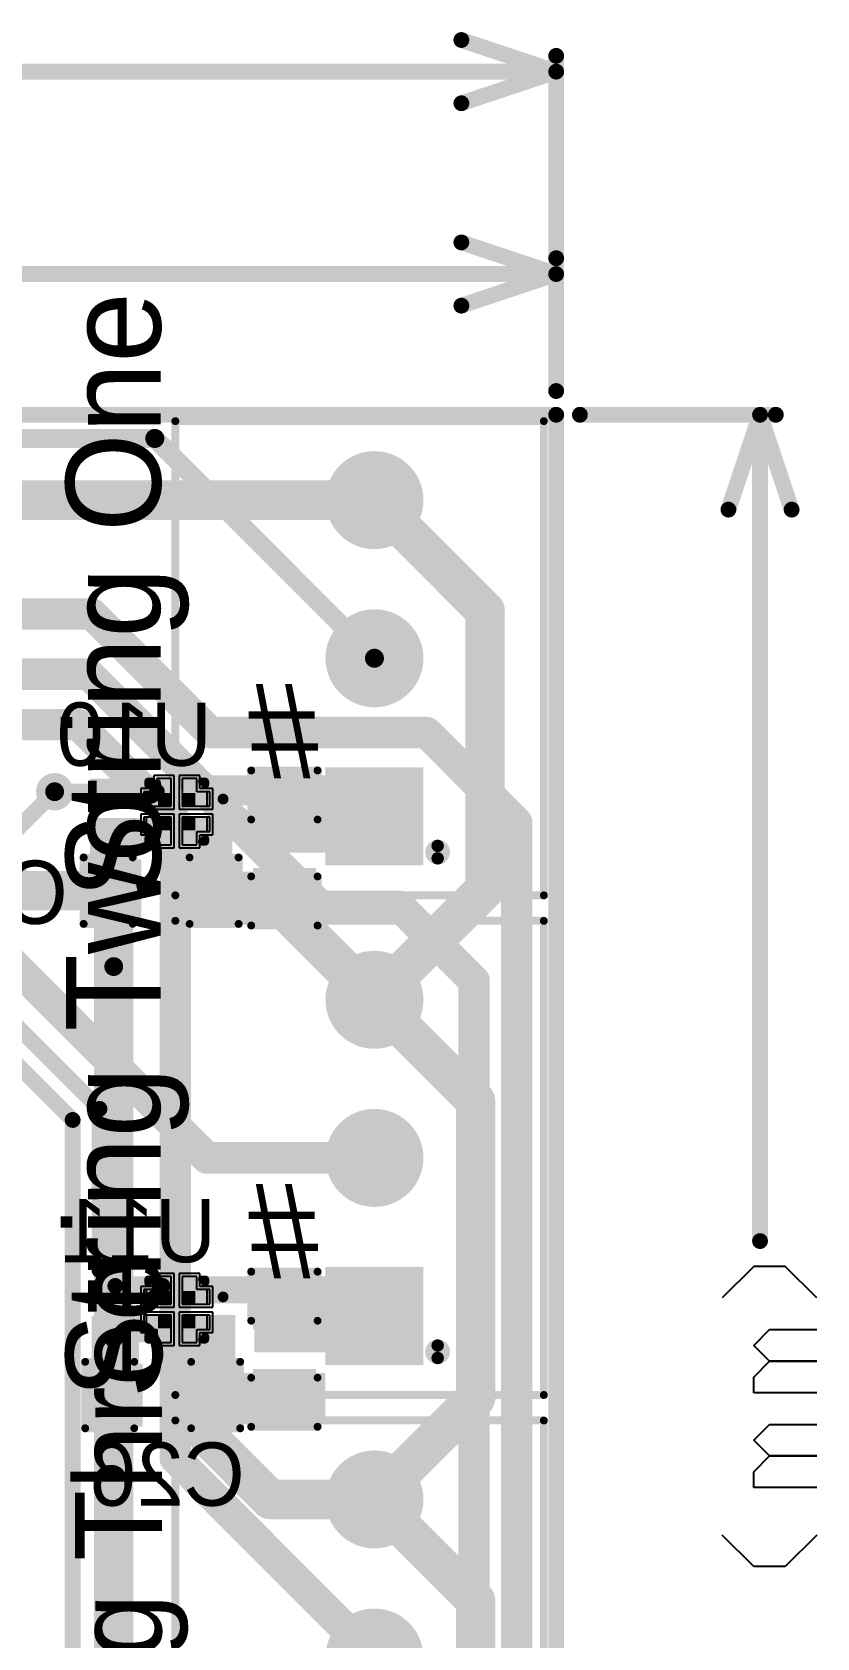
# Model space of a CAD drawing. Header units: millimetres. Extents: x 0.84 to 3.53, y 1.94 to 3.84.
# Drawn here: x 3.032 to 3.529, y 2.829 to 3.845 of the extents above; entities that cross this region are included whole.
import ezdxf

# ---------------------------------------------------------------- set-up
doc = ezdxf.new("R2010")
doc.units = ezdxf.units.MM
doc.header["$MEASUREMENT"] = 0
for name, color, linetype in [('BottomLayer', 5, 'Continuous'), ('BottomOverlay', 54, 'Continuous'), ('BottomPaste', 16, 'Continuous'), ('BottomSolder', 6, 'Continuous'), ('Mechanical1', 6, 'Continuous'), ('Mechanical2', 216, 'Continuous'), ('MultiLayer', 9, 'Continuous'), ('PadHoleLayer', 156, 'Continuous'), ('TopLayer', 1, 'Continuous'), ('TopOverlay', 2, 'Continuous'), ('TopSolder', 216, 'Continuous'), ('ViaHoleLayer', 16, 'Continuous')]:
    doc.layers.add(name, color=color, linetype=linetype)

# ---------------------------------------------------------------- blocks, each defined once
blk = doc.blocks.new('MIC94082YFT_TR_B_29')
at = {"layer": 'BottomLayer'}
for p, q in [((-0.0035, 0.0209), (-0.0126, 0.0209)), ((-0.0126, 0.0209), (-0.0126, 0.0126)), ((-0.0035, 0.0035), (-0.0035, 0.0209)), ((0.0126, 0.0209), (0.0035, 0.0209)), ((0.0035, 0.0209), (0.0035, 0.0035)), ((0.0126, 0.0126), (0.0126, 0.0209)), ((-0.0126, 0.0126), (-0.0209, 0.0126)), ((-0.0209, 0.0126), (-0.0209, 0.0035)), ((0.0209, 0.0126), (0.0126, 0.0126)), ((0.0209, 0.0035), (0.0209, 0.0126)), ((-0.0209, 0.0035), (-0.0035, 0.0035)), ((0.0035, 0.0035), (0.0209, 0.0035)), ((-0.0035, -0.0035), (-0.0209, -0.0035)), ((-0.0209, -0.0035), (-0.0209, -0.0126)), ((-0.0035, -0.0209), (-0.0035, -0.0035)), ((0.0209, -0.0035), (0.0035, -0.0035)), ((0.0035, -0.0035), (0.0035, -0.0209)), ((0.0209, -0.0126), (0.0209, -0.0035)), ((-0.0209, -0.0126), (-0.0126, -0.0126)), ((-0.0126, -0.0126), (-0.0126, -0.0209)), ((0.0126, -0.0209), (0.0126, -0.0126)), ((0.0126, -0.0126), (0.0209, -0.0126)), ((-0.0126, -0.0209), (-0.0035, -0.0209)), ((0.0035, -0.0209), (0.0126, -0.0209))]:
    blk.add_line(p, q, dxfattribs=at)
for points in [[(-0.0118, 0.0039), (-0.0039, 0.0039), (-0.0118, 0.0118), (-0.0039, 0.0118)], [(0.0039, 0.0039), (0.0118, 0.0039), (0.0039, 0.0118), (0.0118, 0.0118)], [(-0.0118, -0.0118), (-0.0039, -0.0118), (-0.0118, -0.0039), (-0.0039, -0.0039)], [(0.0039, -0.0118), (0.0118, -0.0118), (0.0039, -0.0039), (0.0118, -0.0039)]]:
    blk.add_solid(points, dxfattribs=at)
at = {"layer": 'BottomOverlay', "const_width": 0.005}
for points in [[(-0.016, 0.019), (-0.018, 0.019)], [(-0.018, 0.019), (-0.018, 0.017)], [(0.018, 0.019), (0.016, 0.019)], [(0.018, 0.019), (0.018, 0.017)], [(-0.018, -0.017), (-0.018, -0.019)], [(-0.016, -0.019), (-0.018, -0.019)], [(0.018, -0.019), (0.016, -0.019)], [(0.018, -0.017), (0.018, -0.019)]]:
    blk.add_lwpolyline(points, dxfattribs=at)
at = {"layer": 'BottomOverlay', "const_width": 0.0025}
for points in [[(-0.0192, 0.019, 1), (-0.0167, 0.019, 1)], [(-0.0192, 0.019, 1), (-0.0167, 0.019, 1)], [(-0.0172, 0.019, 1), (-0.0147, 0.019, 1)], [(0.0148, 0.019, 1), (0.0173, 0.019, 1)], [(0.0168, 0.019, 1), (0.0193, 0.019, 1)], [(0.0168, 0.019, 1), (0.0193, 0.019, 1)], [(-0.0192, 0.017, 1), (-0.0167, 0.017, 1)], [(0.0168, 0.017, 1), (0.0193, 0.017, 1)], [(-0.0297, -0.0084, 1), (-0.0272, -0.0084, 1)], [(-0.0297, -0.0081, 1), (-0.0272, -0.0081, 1)], [(-0.0192, -0.017, 1), (-0.0167, -0.017, 1)], [(-0.0192, -0.019, 1), (-0.0167, -0.019, 1)], [(-0.0192, -0.019, 1), (-0.0167, -0.019, 1)], [(-0.0172, -0.019, 1), (-0.0147, -0.019, 1)], [(0.0148, -0.019, 1), (0.0173, -0.019, 1)], [(0.0168, -0.017, 1), (0.0193, -0.017, 1)], [(0.0168, -0.019, 1), (0.0193, -0.019, 1)], [(0.0168, -0.019, 1), (0.0193, -0.019, 1)]]:
    blk.add_lwpolyline(points, format="xyb", close=True, dxfattribs=at)
at = {"layer": 'BottomOverlay', "const_width": 0.005}
blk.add_lwpolyline([(-0.0285, -0.0084, -11.439415), (-0.0284, -0.0081)], format="xyb", dxfattribs=at)
at = {"layer": 'BottomPaste'}
for p, q in [((-0.0035, 0.0209), (-0.0126, 0.0209)), ((-0.0126, 0.0209), (-0.0126, 0.0126)), ((-0.0035, 0.0035), (-0.0035, 0.0209)), ((0.0126, 0.0209), (0.0035, 0.0209)), ((0.0035, 0.0209), (0.0035, 0.0035)), ((0.0126, 0.0126), (0.0126, 0.0209)), ((-0.0126, 0.0126), (-0.0193, 0.0126)), ((-0.0193, 0.0126), (-0.0193, 0.0035)), ((0.0193, 0.0126), (0.0126, 0.0126)), ((0.0193, 0.0035), (0.0193, 0.0126)), ((-0.0193, 0.0035), (-0.0035, 0.0035)), ((0.0035, 0.0035), (0.0193, 0.0035)), ((-0.0035, -0.0035), (-0.0193, -0.0035)), ((-0.0193, -0.0035), (-0.0193, -0.0126)), ((-0.0035, -0.0209), (-0.0035, -0.0035)), ((0.0193, -0.0035), (0.0035, -0.0035)), ((0.0035, -0.0035), (0.0035, -0.0209)), ((0.0193, -0.0126), (0.0193, -0.0035)), ((-0.0193, -0.0126), (-0.0126, -0.0126)), ((-0.0126, -0.0126), (-0.0126, -0.0209)), ((0.0126, -0.0209), (0.0126, -0.0126)), ((0.0126, -0.0126), (0.0193, -0.0126)), ((-0.0126, -0.0209), (-0.0035, -0.0209)), ((0.0035, -0.0209), (0.0126, -0.0209))]:
    blk.add_line(p, q, dxfattribs=at)
at = {"layer": 'BottomSolder'}
for p, q in [((-0.0016, 0.0228), (-0.0146, 0.0228)), ((-0.0146, 0.0228), (-0.0146, 0.0146)), ((-0.0016, 0.0016), (-0.0016, 0.0228)), ((0.0146, 0.0228), (0.0016, 0.0228)), ((0.0016, 0.0228), (0.0016, 0.0016)), ((0.0146, 0.0146), (0.0146, 0.0228)), ((-0.0146, 0.0146), (-0.0228, 0.0146)), ((-0.0228, 0.0146), (-0.0228, 0.0016)), ((0.0228, 0.0146), (0.0146, 0.0146)), ((0.0228, 0.0016), (0.0228, 0.0146)), ((-0.0228, 0.0016), (-0.0016, 0.0016)), ((0.0016, 0.0016), (0.0228, 0.0016)), ((-0.0016, -0.0016), (-0.0228, -0.0016)), ((-0.0228, -0.0016), (-0.0228, -0.0146)), ((-0.0016, -0.0228), (-0.0016, -0.0016)), ((0.0228, -0.0016), (0.0016, -0.0016)), ((0.0016, -0.0016), (0.0016, -0.0228)), ((0.0228, -0.0146), (0.0228, -0.0016)), ((-0.0228, -0.0146), (-0.0146, -0.0146)), ((-0.0146, -0.0146), (-0.0146, -0.0228)), ((0.0146, -0.0228), (0.0146, -0.0146)), ((0.0146, -0.0146), (0.0228, -0.0146)), ((-0.0146, -0.0228), (-0.0016, -0.0228)), ((0.0016, -0.0228), (0.0146, -0.0228))]:
    blk.add_line(p, q, dxfattribs=at)
blk = doc.blocks.new('MIC94082YFT_TR_B_30')
at = {"layer": 'BottomLayer'}
for p, q in [((-0.0035, 0.0209), (-0.0126, 0.0209)), ((-0.0126, 0.0209), (-0.0126, 0.0126)), ((-0.0035, 0.0035), (-0.0035, 0.0209)), ((0.0126, 0.0209), (0.0035, 0.0209)), ((0.0035, 0.0209), (0.0035, 0.0035)), ((0.0126, 0.0126), (0.0126, 0.0209)), ((-0.0126, 0.0126), (-0.0209, 0.0126)), ((-0.0209, 0.0126), (-0.0209, 0.0035)), ((0.0209, 0.0126), (0.0126, 0.0126)), ((0.0209, 0.0035), (0.0209, 0.0126)), ((-0.0209, 0.0035), (-0.0035, 0.0035)), ((0.0035, 0.0035), (0.0209, 0.0035)), ((-0.0035, -0.0035), (-0.0209, -0.0035)), ((-0.0209, -0.0035), (-0.0209, -0.0126)), ((-0.0035, -0.0209), (-0.0035, -0.0035)), ((0.0209, -0.0035), (0.0035, -0.0035)), ((0.0035, -0.0035), (0.0035, -0.0209)), ((0.0209, -0.0126), (0.0209, -0.0035)), ((-0.0209, -0.0126), (-0.0126, -0.0126)), ((-0.0126, -0.0126), (-0.0126, -0.0209)), ((0.0126, -0.0209), (0.0126, -0.0126)), ((0.0126, -0.0126), (0.0209, -0.0126)), ((-0.0126, -0.0209), (-0.0035, -0.0209)), ((0.0035, -0.0209), (0.0126, -0.0209))]:
    blk.add_line(p, q, dxfattribs=at)
for points in [[(-0.0118, 0.0039), (-0.0039, 0.0039), (-0.0118, 0.0118), (-0.0039, 0.0118)], [(0.0039, 0.0039), (0.0118, 0.0039), (0.0039, 0.0118), (0.0118, 0.0118)], [(-0.0118, -0.0118), (-0.0039, -0.0118), (-0.0118, -0.0039), (-0.0039, -0.0039)], [(0.0039, -0.0118), (0.0118, -0.0118), (0.0039, -0.0039), (0.0118, -0.0039)]]:
    blk.add_solid(points, dxfattribs=at)
at = {"layer": 'BottomOverlay', "const_width": 0.005}
for points in [[(-0.016, 0.019), (-0.018, 0.019)], [(-0.018, 0.019), (-0.018, 0.017)], [(0.018, 0.019), (0.016, 0.019)], [(0.018, 0.019), (0.018, 0.017)], [(-0.018, -0.017), (-0.018, -0.019)], [(-0.016, -0.019), (-0.018, -0.019)], [(0.018, -0.019), (0.016, -0.019)], [(0.018, -0.017), (0.018, -0.019)]]:
    blk.add_lwpolyline(points, dxfattribs=at)
at = {"layer": 'BottomOverlay', "const_width": 0.0025}
for points in [[(-0.0192, 0.019, 1), (-0.0167, 0.019, 1)], [(-0.0192, 0.019, 1), (-0.0167, 0.019, 1)], [(-0.0172, 0.019, 1), (-0.0147, 0.019, 1)], [(0.0148, 0.019, 1), (0.0173, 0.019, 1)], [(0.0168, 0.019, 1), (0.0193, 0.019, 1)], [(0.0168, 0.019, 1), (0.0193, 0.019, 1)], [(-0.0192, 0.017, 1), (-0.0167, 0.017, 1)], [(0.0168, 0.017, 1), (0.0193, 0.017, 1)], [(-0.0297, -0.0084, 1), (-0.0272, -0.0084, 1)], [(-0.0297, -0.0081, 1), (-0.0272, -0.0081, 1)], [(-0.0192, -0.017, 1), (-0.0167, -0.017, 1)], [(-0.0192, -0.019, 1), (-0.0167, -0.019, 1)], [(-0.0192, -0.019, 1), (-0.0167, -0.019, 1)], [(-0.0172, -0.019, 1), (-0.0147, -0.019, 1)], [(0.0148, -0.019, 1), (0.0173, -0.019, 1)], [(0.0168, -0.017, 1), (0.0193, -0.017, 1)], [(0.0168, -0.019, 1), (0.0193, -0.019, 1)], [(0.0168, -0.019, 1), (0.0193, -0.019, 1)]]:
    blk.add_lwpolyline(points, format="xyb", close=True, dxfattribs=at)
at = {"layer": 'BottomOverlay', "const_width": 0.005}
blk.add_lwpolyline([(-0.0285, -0.0084, -11.439415), (-0.0284, -0.0081)], format="xyb", dxfattribs=at)
at = {"layer": 'BottomPaste'}
for p, q in [((-0.0035, 0.0209), (-0.0126, 0.0209)), ((-0.0126, 0.0209), (-0.0126, 0.0126)), ((-0.0035, 0.0035), (-0.0035, 0.0209)), ((0.0126, 0.0209), (0.0035, 0.0209)), ((0.0035, 0.0209), (0.0035, 0.0035)), ((0.0126, 0.0126), (0.0126, 0.0209)), ((-0.0126, 0.0126), (-0.0193, 0.0126)), ((-0.0193, 0.0126), (-0.0193, 0.0035)), ((0.0193, 0.0126), (0.0126, 0.0126)), ((0.0193, 0.0035), (0.0193, 0.0126)), ((-0.0193, 0.0035), (-0.0035, 0.0035)), ((0.0035, 0.0035), (0.0193, 0.0035)), ((-0.0035, -0.0035), (-0.0193, -0.0035)), ((-0.0193, -0.0035), (-0.0193, -0.0126)), ((-0.0035, -0.0209), (-0.0035, -0.0035)), ((0.0193, -0.0035), (0.0035, -0.0035)), ((0.0035, -0.0035), (0.0035, -0.0209)), ((0.0193, -0.0126), (0.0193, -0.0035)), ((-0.0193, -0.0126), (-0.0126, -0.0126)), ((-0.0126, -0.0126), (-0.0126, -0.0209)), ((0.0126, -0.0209), (0.0126, -0.0126)), ((0.0126, -0.0126), (0.0193, -0.0126)), ((-0.0126, -0.0209), (-0.0035, -0.0209)), ((0.0035, -0.0209), (0.0126, -0.0209))]:
    blk.add_line(p, q, dxfattribs=at)
at = {"layer": 'BottomSolder'}
for p, q in [((-0.0016, 0.0228), (-0.0146, 0.0228)), ((-0.0146, 0.0228), (-0.0146, 0.0146)), ((-0.0016, 0.0016), (-0.0016, 0.0228)), ((0.0146, 0.0228), (0.0016, 0.0228)), ((0.0016, 0.0228), (0.0016, 0.0016)), ((0.0146, 0.0146), (0.0146, 0.0228)), ((-0.0146, 0.0146), (-0.0228, 0.0146)), ((-0.0228, 0.0146), (-0.0228, 0.0016)), ((0.0228, 0.0146), (0.0146, 0.0146)), ((0.0228, 0.0016), (0.0228, 0.0146)), ((-0.0228, 0.0016), (-0.0016, 0.0016)), ((0.0016, 0.0016), (0.0228, 0.0016)), ((-0.0016, -0.0016), (-0.0228, -0.0016)), ((-0.0228, -0.0016), (-0.0228, -0.0146)), ((-0.0016, -0.0228), (-0.0016, -0.0016)), ((0.0228, -0.0016), (0.0016, -0.0016)), ((0.0016, -0.0016), (0.0016, -0.0228)), ((0.0228, -0.0146), (0.0228, -0.0016)), ((-0.0228, -0.0146), (-0.0146, -0.0146)), ((-0.0146, -0.0146), (-0.0146, -0.0228)), ((0.0146, -0.0228), (0.0146, -0.0146)), ((0.0146, -0.0146), (0.0228, -0.0146)), ((-0.0146, -0.0228), (-0.0016, -0.0228)), ((0.0016, -0.0228), (0.0146, -0.0228))]:
    blk.add_line(p, q, dxfattribs=at)
blk = doc.blocks.new('640456_3_55')
at = {"layer": 'BottomLayer', "const_width": 0.027}
for points in [[(-0.0135, 0, 1), (0.0135, 0, 1)], [(0.0865, 0, 1), (0.1135, 0, 1)]]:
    blk.add_lwpolyline(points, format="xyb", close=True, dxfattribs=at)
at = {"layer": 'BottomLayer'}
blk.add_solid([(-0.073, 0.027), (-0.127, 0.027), (-0.073, -0.027), (-0.127, -0.027)], dxfattribs=at)
at = {"layer": 'BottomSolder', "const_width": 0.031}
for points in [[(-0.0155, 0, 1), (0.0155, 0, 1)], [(0.0845, 0, 1), (0.1155, 0, 1)]]:
    blk.add_lwpolyline(points, format="xyb", close=True, dxfattribs=at)
at = {"layer": 'BottomSolder'}
blk.add_solid([(-0.069, 0.031), (-0.131, 0.031), (-0.069, -0.031), (-0.131, -0.031)], dxfattribs=at)
at = {"layer": 'MultiLayer', "const_width": 0.027}
for points in [[(-0.0135, 0, 1), (0.0135, 0, 1)], [(0.0865, 0, 1), (0.1135, 0, 1)]]:
    blk.add_lwpolyline(points, format="xyb", close=True, dxfattribs=at)
at = {"layer": 'MultiLayer'}
blk.add_solid([(-0.073, 0.027), (-0.127, 0.027), (-0.073, -0.027), (-0.127, -0.027)], dxfattribs=at)
at = {"layer": 'PadHoleLayer', "const_width": 0.0201}
for points in [[(-0.11, 0, 1), (-0.09, 0, 1)], [(-0.01, 0, 1), (0.01, 0, 1)], [(0.09, 0, 1), (0.11, 0, 1)]]:
    blk.add_lwpolyline(points, format="xyb", close=True, dxfattribs=at)
at = {"layer": 'TopLayer', "const_width": 0.027}
for points in [[(-0.0135, 0, 1), (0.0135, 0, 1)], [(0.0865, 0, 1), (0.1135, 0, 1)]]:
    blk.add_lwpolyline(points, format="xyb", close=True, dxfattribs=at)
at = {"layer": 'TopLayer'}
blk.add_solid([(-0.073, 0.027), (-0.127, 0.027), (-0.073, -0.027), (-0.127, -0.027)], dxfattribs=at)
at = {"layer": 'TopOverlay', "const_width": 0.005}
for points in [[(-0.15, 0.126), (-0.15, -0.1072)], [(-0.15, 0.126), (0.15, 0.126)], [(0.15, 0.126), (0.15, -0.1072)], [(-0.15, -0.1072), (0.15, -0.1072)]]:
    blk.add_lwpolyline(points, dxfattribs=at)
at = {"layer": 'TopOverlay'}
for points, const_width in [([(-0.1512, 0.126, 1), (-0.1487, 0.126, 1)], 0.0025), ([(-0.1512, 0.126, 1), (-0.1487, 0.126, 1)], 0.0025), ([(0.1487, 0.126, 1), (0.1512, 0.126, 1)], 0.0025), ([(0.1487, 0.126, 1), (0.1512, 0.126, 1)], 0.0025), ([(-0.1187, -0.04, 1), (-0.1265, -0.04, 1)], 0.00787), ([(-0.1285, -0.04, 1), (-0.1246, -0.04, 1)], 0.00394), ([(-0.1206, -0.04, 1), (-0.1167, -0.04, 1)], 0.00394), ([(-0.1512, -0.1072, 1), (-0.1487, -0.1072, 1)], 0.0025), ([(-0.1512, -0.1072, 1), (-0.1487, -0.1072, 1)], 0.0025), ([(0.1487, -0.1072, 1), (0.1512, -0.1072, 1)], 0.0025), ([(0.1487, -0.1072, 1), (0.1512, -0.1072, 1)], 0.0025)]:
    blk.add_lwpolyline(points, format="xyb", close=True, dxfattribs=dict(at, const_width=const_width))
at = {"layer": 'TopSolder', "const_width": 0.031}
for points in [[(-0.0155, 0, 1), (0.0155, 0, 1)], [(0.0845, 0, 1), (0.1155, 0, 1)]]:
    blk.add_lwpolyline(points, format="xyb", close=True, dxfattribs=at)
at = {"layer": 'TopSolder'}
blk.add_solid([(-0.069, 0.031), (-0.131, 0.031), (-0.069, -0.031), (-0.131, -0.031)], dxfattribs=at)
blk = doc.blocks.new('640456_3_57')
at = {"layer": 'BottomLayer', "const_width": 0.027}
for points in [[(-0.0135, 0, 1), (0.0135, 0, 1)], [(0.0865, 0, 1), (0.1135, 0, 1)]]:
    blk.add_lwpolyline(points, format="xyb", close=True, dxfattribs=at)
at = {"layer": 'BottomLayer'}
blk.add_solid([(-0.073, 0.027), (-0.127, 0.027), (-0.073, -0.027), (-0.127, -0.027)], dxfattribs=at)
at = {"layer": 'BottomSolder', "const_width": 0.031}
for points in [[(-0.0155, 0, 1), (0.0155, 0, 1)], [(0.0845, 0, 1), (0.1155, 0, 1)]]:
    blk.add_lwpolyline(points, format="xyb", close=True, dxfattribs=at)
at = {"layer": 'BottomSolder'}
blk.add_solid([(-0.069, 0.031), (-0.131, 0.031), (-0.069, -0.031), (-0.131, -0.031)], dxfattribs=at)
at = {"layer": 'MultiLayer', "const_width": 0.027}
for points in [[(-0.0135, 0, 1), (0.0135, 0, 1)], [(0.0865, 0, 1), (0.1135, 0, 1)]]:
    blk.add_lwpolyline(points, format="xyb", close=True, dxfattribs=at)
at = {"layer": 'MultiLayer'}
blk.add_solid([(-0.073, 0.027), (-0.127, 0.027), (-0.073, -0.027), (-0.127, -0.027)], dxfattribs=at)
at = {"layer": 'PadHoleLayer', "const_width": 0.0201}
for points in [[(-0.11, 0, 1), (-0.09, 0, 1)], [(-0.01, 0, 1), (0.01, 0, 1)], [(0.09, 0, 1), (0.11, 0, 1)]]:
    blk.add_lwpolyline(points, format="xyb", close=True, dxfattribs=at)
at = {"layer": 'TopLayer', "const_width": 0.027}
for points in [[(-0.0135, 0, 1), (0.0135, 0, 1)], [(0.0865, 0, 1), (0.1135, 0, 1)]]:
    blk.add_lwpolyline(points, format="xyb", close=True, dxfattribs=at)
at = {"layer": 'TopLayer'}
blk.add_solid([(-0.073, 0.027), (-0.127, 0.027), (-0.073, -0.027), (-0.127, -0.027)], dxfattribs=at)
at = {"layer": 'TopOverlay', "const_width": 0.005}
for points in [[(-0.15, 0.126), (-0.15, -0.1072)], [(-0.15, 0.126), (0.15, 0.126)], [(0.15, 0.126), (0.15, -0.1072)], [(-0.15, -0.1072), (0.15, -0.1072)]]:
    blk.add_lwpolyline(points, dxfattribs=at)
at = {"layer": 'TopOverlay'}
for points, const_width in [([(-0.1512, 0.126, 1), (-0.1487, 0.126, 1)], 0.0025), ([(-0.1512, 0.126, 1), (-0.1487, 0.126, 1)], 0.0025), ([(0.1487, 0.126, 1), (0.1512, 0.126, 1)], 0.0025), ([(0.1487, 0.126, 1), (0.1512, 0.126, 1)], 0.0025), ([(-0.1187, -0.04, 1), (-0.1265, -0.04, 1)], 0.00787), ([(-0.1285, -0.04, 1), (-0.1246, -0.04, 1)], 0.00394), ([(-0.1206, -0.04, 1), (-0.1167, -0.04, 1)], 0.00394), ([(-0.1512, -0.1072, 1), (-0.1487, -0.1072, 1)], 0.0025), ([(-0.1512, -0.1072, 1), (-0.1487, -0.1072, 1)], 0.0025), ([(0.1487, -0.1072, 1), (0.1512, -0.1072, 1)], 0.0025), ([(0.1487, -0.1072, 1), (0.1512, -0.1072, 1)], 0.0025)]:
    blk.add_lwpolyline(points, format="xyb", close=True, dxfattribs=dict(at, const_width=const_width))
at = {"layer": 'TopSolder', "const_width": 0.031}
for points in [[(-0.0155, 0, 1), (0.0155, 0, 1)], [(0.0845, 0, 1), (0.1155, 0, 1)]]:
    blk.add_lwpolyline(points, format="xyb", close=True, dxfattribs=at)
at = {"layer": 'TopSolder'}
blk.add_solid([(-0.069, 0.031), (-0.131, 0.031), (-0.069, -0.031), (-0.131, -0.031)], dxfattribs=at)
blk = doc.blocks.new('640456_3_58')
at = {"layer": 'BottomLayer', "const_width": 0.027}
for points in [[(-0.0135, 0, 1), (0.0135, 0, 1)], [(0.0865, 0, 1), (0.1135, 0, 1)]]:
    blk.add_lwpolyline(points, format="xyb", close=True, dxfattribs=at)
at = {"layer": 'BottomLayer'}
blk.add_solid([(-0.073, 0.027), (-0.127, 0.027), (-0.073, -0.027), (-0.127, -0.027)], dxfattribs=at)
at = {"layer": 'BottomSolder', "const_width": 0.031}
for points in [[(-0.0155, 0, 1), (0.0155, 0, 1)], [(0.0845, 0, 1), (0.1155, 0, 1)]]:
    blk.add_lwpolyline(points, format="xyb", close=True, dxfattribs=at)
at = {"layer": 'BottomSolder'}
blk.add_solid([(-0.069, 0.031), (-0.131, 0.031), (-0.069, -0.031), (-0.131, -0.031)], dxfattribs=at)
at = {"layer": 'MultiLayer', "const_width": 0.027}
for points in [[(-0.0135, 0, 1), (0.0135, 0, 1)], [(0.0865, 0, 1), (0.1135, 0, 1)]]:
    blk.add_lwpolyline(points, format="xyb", close=True, dxfattribs=at)
at = {"layer": 'MultiLayer'}
blk.add_solid([(-0.073, 0.027), (-0.127, 0.027), (-0.073, -0.027), (-0.127, -0.027)], dxfattribs=at)
at = {"layer": 'PadHoleLayer', "const_width": 0.0201}
for points in [[(-0.11, 0, 1), (-0.09, 0, 1)], [(-0.01, 0, 1), (0.01, 0, 1)], [(0.09, 0, 1), (0.11, 0, 1)]]:
    blk.add_lwpolyline(points, format="xyb", close=True, dxfattribs=at)
at = {"layer": 'TopLayer', "const_width": 0.027}
for points in [[(-0.0135, 0, 1), (0.0135, 0, 1)], [(0.0865, 0, 1), (0.1135, 0, 1)]]:
    blk.add_lwpolyline(points, format="xyb", close=True, dxfattribs=at)
at = {"layer": 'TopLayer'}
blk.add_solid([(-0.073, 0.027), (-0.127, 0.027), (-0.073, -0.027), (-0.127, -0.027)], dxfattribs=at)
at = {"layer": 'TopOverlay', "const_width": 0.005}
for points in [[(-0.15, 0.126), (-0.15, -0.1072)], [(-0.15, 0.126), (0.15, 0.126)], [(0.15, 0.126), (0.15, -0.1072)], [(-0.15, -0.1072), (0.15, -0.1072)]]:
    blk.add_lwpolyline(points, dxfattribs=at)
at = {"layer": 'TopOverlay'}
for points, const_width in [([(-0.1512, 0.126, 1), (-0.1487, 0.126, 1)], 0.0025), ([(-0.1512, 0.126, 1), (-0.1487, 0.126, 1)], 0.0025), ([(0.1487, 0.126, 1), (0.1512, 0.126, 1)], 0.0025), ([(0.1487, 0.126, 1), (0.1512, 0.126, 1)], 0.0025), ([(-0.1187, -0.04, 1), (-0.1265, -0.04, 1)], 0.00787), ([(-0.1285, -0.04, 1), (-0.1246, -0.04, 1)], 0.00394), ([(-0.1206, -0.04, 1), (-0.1167, -0.04, 1)], 0.00394), ([(-0.1512, -0.1072, 1), (-0.1487, -0.1072, 1)], 0.0025), ([(-0.1512, -0.1072, 1), (-0.1487, -0.1072, 1)], 0.0025), ([(0.1487, -0.1072, 1), (0.1512, -0.1072, 1)], 0.0025), ([(0.1487, -0.1072, 1), (0.1512, -0.1072, 1)], 0.0025)]:
    blk.add_lwpolyline(points, format="xyb", close=True, dxfattribs=dict(at, const_width=const_width))
at = {"layer": 'TopSolder', "const_width": 0.031}
for points in [[(-0.0155, 0, 1), (0.0155, 0, 1)], [(0.0845, 0, 1), (0.1155, 0, 1)]]:
    blk.add_lwpolyline(points, format="xyb", close=True, dxfattribs=at)
at = {"layer": 'TopSolder'}
blk.add_solid([(-0.069, 0.031), (-0.131, 0.031), (-0.069, -0.031), (-0.131, -0.031)], dxfattribs=at)
blk = doc.blocks.new('C__0603_B_67')
at = {"layer": 'BottomLayer'}
for points in [[(-0.015, -0.0175), (-0.015, 0.0175), (-0.045, -0.0175), (-0.045, 0.0175)], [(0.045, -0.0175), (0.045, 0.0175), (0.015, -0.0175), (0.015, 0.0175)]]:
    blk.add_solid(points, dxfattribs=at)
at = {"layer": 'BottomOverlay', "const_width": 0.005}
for points in [[(-0.049, -0.021), (-0.049, 0.021)], [(-0.018, 0.021), (-0.049, 0.021)], [(0.049, 0.021), (0.018, 0.021)], [(0.049, -0.021), (0.049, 0.021)], [(-0.018, -0.021), (-0.049, -0.021)], [(0.049, -0.021), (0.018, -0.021)]]:
    blk.add_lwpolyline(points, dxfattribs=at)
at = {"layer": 'BottomOverlay', "const_width": 0.0025}
for points in [[(-0.0503, 0.021, 1), (-0.0478, 0.021, 1)], [(-0.0503, 0.021, 1), (-0.0478, 0.021, 1)], [(-0.0192, 0.021, 1), (-0.0168, 0.021, 1)], [(0.0168, 0.021, 1), (0.0192, 0.021, 1)], [(0.0478, 0.021, 1), (0.0503, 0.021, 1)], [(0.0478, 0.021, 1), (0.0503, 0.021, 1)], [(-0.0503, -0.021, 1), (-0.0478, -0.021, 1)], [(-0.0503, -0.021, 1), (-0.0478, -0.021, 1)], [(-0.0192, -0.021, 1), (-0.0168, -0.021, 1)], [(0.0168, -0.021, 1), (0.0192, -0.021, 1)], [(0.0478, -0.021, 1), (0.0503, -0.021, 1)], [(0.0478, -0.021, 1), (0.0503, -0.021, 1)]]:
    blk.add_lwpolyline(points, format="xyb", close=True, dxfattribs=at)
at = {"layer": 'BottomPaste'}
for points in [[(-0.015, -0.0175), (-0.015, 0.0175), (-0.045, -0.0175), (-0.045, 0.0175)], [(0.045, -0.0175), (0.045, 0.0175), (0.015, -0.0175), (0.015, 0.0175)]]:
    blk.add_solid(points, dxfattribs=at)
at = {"layer": 'BottomSolder'}
for points in [[(-0.0126, -0.0199), (-0.0126, 0.0199), (-0.0474, -0.0199), (-0.0474, 0.0199)], [(0.0474, -0.0199), (0.0474, 0.0199), (0.0126, -0.0199), (0.0126, 0.0199)]]:
    blk.add_solid(points, dxfattribs=at)
blk = doc.blocks.new('C__0603_B_68')
at = {"layer": 'BottomLayer'}
for points in [[(-0.015, -0.0175), (-0.015, 0.0175), (-0.045, -0.0175), (-0.045, 0.0175)], [(0.045, -0.0175), (0.045, 0.0175), (0.015, -0.0175), (0.015, 0.0175)]]:
    blk.add_solid(points, dxfattribs=at)
at = {"layer": 'BottomOverlay', "const_width": 0.005}
for points in [[(-0.049, -0.021), (-0.049, 0.021)], [(-0.049, 0.021), (-0.018, 0.021)], [(0.018, 0.021), (0.049, 0.021)], [(0.049, -0.021), (0.049, 0.021)], [(-0.049, -0.021), (-0.018, -0.021)], [(0.018, -0.021), (0.049, -0.021)]]:
    blk.add_lwpolyline(points, dxfattribs=at)
at = {"layer": 'BottomOverlay', "const_width": 0.0025}
for points in [[(-0.0503, 0.021, 1), (-0.0478, 0.021, 1)], [(-0.0503, 0.021, 1), (-0.0478, 0.021, 1)], [(-0.0192, 0.021, 1), (-0.0168, 0.021, 1)], [(0.0168, 0.021, 1), (0.0192, 0.021, 1)], [(0.0478, 0.021, 1), (0.0503, 0.021, 1)], [(0.0478, 0.021, 1), (0.0503, 0.021, 1)], [(-0.0503, -0.021, 1), (-0.0478, -0.021, 1)], [(-0.0503, -0.021, 1), (-0.0478, -0.021, 1)], [(-0.0192, -0.021, 1), (-0.0168, -0.021, 1)], [(0.0168, -0.021, 1), (0.0192, -0.021, 1)], [(0.0478, -0.021, 1), (0.0503, -0.021, 1)], [(0.0478, -0.021, 1), (0.0503, -0.021, 1)]]:
    blk.add_lwpolyline(points, format="xyb", close=True, dxfattribs=at)
at = {"layer": 'BottomPaste'}
for points in [[(-0.015, -0.0175), (-0.015, 0.0175), (-0.045, -0.0175), (-0.045, 0.0175)], [(0.045, -0.0175), (0.045, 0.0175), (0.015, -0.0175), (0.015, 0.0175)]]:
    blk.add_solid(points, dxfattribs=at)
at = {"layer": 'BottomSolder'}
for points in [[(-0.0126, -0.0199), (-0.0126, 0.0199), (-0.0474, -0.0199), (-0.0474, 0.0199)], [(0.0474, -0.0199), (0.0474, 0.0199), (0.0126, -0.0199), (0.0126, 0.0199)]]:
    blk.add_solid(points, dxfattribs=at)
blk = doc.blocks.new('C__0603_B_69')
at = {"layer": 'BottomLayer'}
for points in [[(-0.015, -0.0175), (-0.015, 0.0175), (-0.045, -0.0175), (-0.045, 0.0175)], [(0.045, -0.0175), (0.045, 0.0175), (0.015, -0.0175), (0.015, 0.0175)]]:
    blk.add_solid(points, dxfattribs=at)
at = {"layer": 'BottomOverlay', "const_width": 0.005}
for points in [[(-0.049, -0.021), (-0.049, 0.021)], [(-0.018, 0.021), (-0.049, 0.021)], [(0.049, 0.021), (0.018, 0.021)], [(0.049, -0.021), (0.049, 0.021)], [(-0.018, -0.021), (-0.049, -0.021)], [(0.049, -0.021), (0.018, -0.021)]]:
    blk.add_lwpolyline(points, dxfattribs=at)
at = {"layer": 'BottomOverlay', "const_width": 0.0025}
for points in [[(-0.0503, 0.021, 1), (-0.0478, 0.021, 1)], [(-0.0503, 0.021, 1), (-0.0478, 0.021, 1)], [(-0.0192, 0.021, 1), (-0.0168, 0.021, 1)], [(0.0168, 0.021, 1), (0.0192, 0.021, 1)], [(0.0478, 0.021, 1), (0.0503, 0.021, 1)], [(0.0478, 0.021, 1), (0.0503, 0.021, 1)], [(-0.0503, -0.021, 1), (-0.0478, -0.021, 1)], [(-0.0503, -0.021, 1), (-0.0478, -0.021, 1)], [(-0.0192, -0.021, 1), (-0.0168, -0.021, 1)], [(0.0168, -0.021, 1), (0.0192, -0.021, 1)], [(0.0478, -0.021, 1), (0.0503, -0.021, 1)], [(0.0478, -0.021, 1), (0.0503, -0.021, 1)]]:
    blk.add_lwpolyline(points, format="xyb", close=True, dxfattribs=at)
at = {"layer": 'BottomPaste'}
for points in [[(-0.015, -0.0175), (-0.015, 0.0175), (-0.045, -0.0175), (-0.045, 0.0175)], [(0.045, -0.0175), (0.045, 0.0175), (0.015, -0.0175), (0.015, 0.0175)]]:
    blk.add_solid(points, dxfattribs=at)
at = {"layer": 'BottomSolder'}
for points in [[(-0.0126, -0.0199), (-0.0126, 0.0199), (-0.0474, -0.0199), (-0.0474, 0.0199)], [(0.0474, -0.0199), (0.0474, 0.0199), (0.0126, -0.0199), (0.0126, 0.0199)]]:
    blk.add_solid(points, dxfattribs=at)
blk = doc.blocks.new('C__0603_B_70')
at = {"layer": 'BottomLayer'}
for points in [[(-0.015, -0.0175), (-0.015, 0.0175), (-0.045, -0.0175), (-0.045, 0.0175)], [(0.045, -0.0175), (0.045, 0.0175), (0.015, -0.0175), (0.015, 0.0175)]]:
    blk.add_solid(points, dxfattribs=at)
at = {"layer": 'BottomOverlay', "const_width": 0.005}
for points in [[(-0.049, -0.021), (-0.049, 0.021)], [(-0.049, 0.021), (-0.018, 0.021)], [(0.018, 0.021), (0.049, 0.021)], [(0.049, -0.021), (0.049, 0.021)], [(-0.049, -0.021), (-0.018, -0.021)], [(0.018, -0.021), (0.049, -0.021)]]:
    blk.add_lwpolyline(points, dxfattribs=at)
at = {"layer": 'BottomOverlay', "const_width": 0.0025}
for points in [[(-0.0503, 0.021, 1), (-0.0478, 0.021, 1)], [(-0.0503, 0.021, 1), (-0.0478, 0.021, 1)], [(-0.0192, 0.021, 1), (-0.0168, 0.021, 1)], [(0.0168, 0.021, 1), (0.0192, 0.021, 1)], [(0.0478, 0.021, 1), (0.0503, 0.021, 1)], [(0.0478, 0.021, 1), (0.0503, 0.021, 1)], [(-0.0503, -0.021, 1), (-0.0478, -0.021, 1)], [(-0.0503, -0.021, 1), (-0.0478, -0.021, 1)], [(-0.0192, -0.021, 1), (-0.0168, -0.021, 1)], [(0.0168, -0.021, 1), (0.0192, -0.021, 1)], [(0.0478, -0.021, 1), (0.0503, -0.021, 1)], [(0.0478, -0.021, 1), (0.0503, -0.021, 1)]]:
    blk.add_lwpolyline(points, format="xyb", close=True, dxfattribs=at)
at = {"layer": 'BottomPaste'}
for points in [[(-0.015, -0.0175), (-0.015, 0.0175), (-0.045, -0.0175), (-0.045, 0.0175)], [(0.045, -0.0175), (0.045, 0.0175), (0.015, -0.0175), (0.015, 0.0175)]]:
    blk.add_solid(points, dxfattribs=at)
at = {"layer": 'BottomSolder'}
for points in [[(-0.0126, -0.0199), (-0.0126, 0.0199), (-0.0474, -0.0199), (-0.0474, 0.0199)], [(0.0474, -0.0199), (0.0474, 0.0199), (0.0126, -0.0199), (0.0126, 0.0199)]]:
    blk.add_solid(points, dxfattribs=at)

msp = doc.modelspace()

# ---------------------------------------------------------------- linework, layer by layer
at = {"layer": 'BottomLayer'}
for points, const_width in [([(2.82, 3.549), (3.249, 3.549)], 0.025), ([(3.249, 3.549), (3.319, 3.479)], 0.025), ([(3.319, 3.303), (3.319, 3.479)], 0.025), ([(2.949, 3.377), (3.024, 3.302)], 0.025), ([(3.0466, 3.3646), (3.1113, 3.3646)], 0.01), ([(3.192, 3.359), (3.202, 3.349)], 0.02), ([(2.8865, 3.3525), (3.075, 3.164)], 0.01), ([(2.94, 3.336), (3.143, 3.133)], 0.02), ([(2.8795, 3.3355), (3.058, 3.157)], 0.01), ([(3.024, 3.302), (3.084, 3.302)], 0.025), ([(3.0835, 3.3015), (3.084, 3.302)], 0.025), ([(3.084, 3.254), (3.084, 3.302)], 0.025), ([(3.144, 3.302), (3.147, 3.299)], 0.025), ([(3.187, 3.299), (3.193, 3.293)], 0.025), ([(3.187, 3.299), (3.192, 3.299)], 0.025), ([(3.194, 3.288), (3.194, 3.3)], 0.025), ([(3.249, 3.233), (3.319, 3.303)], 0.025), ([(3.194, 3.288), (3.249, 3.233)], 0.025), ([(3.249, 3.233), (3.313, 3.169)], 0.025), ([(3.313, 2.981), (3.313, 3.169)], 0.025), ([(3.075, 3.062), (3.075, 3.164)], 0.01), ([(3.058, 2.757), (3.058, 3.157)], 0.01), ([(3.143, 3.133), (3.249, 3.133)], 0.02), ([(3.075, 3.062), (3.085, 3.052)], 0.01), ([(3.085, 3.052), (3.115, 3.052)], 0.01), ([(3.086, 3.019), (3.086, 3.021)], 0.025), ([(3.0835, 2.984), (3.084, 2.984)], 0.025), ([(3.084, 2.984), (3.085, 2.983)], 0.025), ([(3.0835, 2.9815), (3.085, 2.983)], 0.025), ([(3.145, 2.955), (3.145, 2.983)], 0.025), ([(3.145, 2.983), (3.146, 2.982)], 0.025), ([(3.249, 2.917), (3.313, 2.981)], 0.025), ([(3.145, 2.955), (3.183, 2.917)], 0.025), ([(3.183, 2.917), (3.249, 2.917)], 0.025), ([(3.249, 2.917), (3.313, 2.853)], 0.025), ([(3.313, 2.665), (3.313, 2.853)], 0.025)]:
    msp.add_lwpolyline(points, dxfattribs=dict(at, const_width=const_width))
for points, const_width in [([(3.2428, 3.549, 1), (3.2553, 3.549, 1)], 0.0125), ([(3.2428, 3.549, 1), (3.2553, 3.549, 1)], 0.0125), ([(3.3127, 3.479, 1), (3.3253, 3.479, 1)], 0.0125), ([(3.3127, 3.479, 1), (3.3253, 3.479, 1)], 0.0125), ([(3.0407, 3.3646, 1), (3.0525, 3.3646, 1)], 0.0118), ([(3.0441, 3.3646, 1), (3.0491, 3.3646, 1)], 0.005), ([(3.1088, 3.3646, 1), (3.1138, 3.3646, 1)], 0.005), ([(3.187, 3.359, 1), (3.197, 3.359, 1)], 0.01), ([(3.197, 3.349, 1), (3.207, 3.349, 1)], 0.01), ([(3.0177, 3.302, 1), (3.0303, 3.302, 1)], 0.0125), ([(3.0177, 3.302, 1), (3.0303, 3.302, 1)], 0.0125), ([(3.0773, 3.3015, 1), (3.0898, 3.3015, 1)], 0.0125), ([(3.0777, 3.302, 1), (3.0903, 3.302, 1)], 0.0125), ([(3.0777, 3.302, 1), (3.0903, 3.302, 1)], 0.0125), ([(3.0777, 3.302, 1), (3.0903, 3.302, 1)], 0.0125), ([(3.1378, 3.302, 1), (3.1503, 3.302, 1)], 0.0125), ([(3.1408, 3.299, 1), (3.1532, 3.299, 1)], 0.0125), ([(3.1808, 3.299, 1), (3.1932, 3.299, 1)], 0.0125), ([(3.1808, 3.299, 1), (3.1932, 3.299, 1)], 0.0125), ([(3.1858, 3.299, 1), (3.1982, 3.299, 1)], 0.0125), ([(3.1877, 3.3, 1), (3.2003, 3.3, 1)], 0.0125), ([(3.3127, 3.303, 1), (3.3253, 3.303, 1)], 0.0125), ([(3.3127, 3.303, 1), (3.3253, 3.303, 1)], 0.0125), ([(3.1867, 3.293, 1), (3.1993, 3.293, 1)], 0.0125), ([(3.1877, 3.288, 1), (3.2003, 3.288, 1)], 0.0125), ([(3.1877, 3.288, 1), (3.2003, 3.288, 1)], 0.0125), ([(3.0777, 3.254, 1), (3.0903, 3.254, 1)], 0.0125), ([(3.0781, 3.254, 1), (3.0899, 3.254, 1)], 0.0118), ([(3.2428, 3.233, 1), (3.2553, 3.233, 1)], 0.0125), ([(3.2428, 3.233, 1), (3.2553, 3.233, 1)], 0.0125), ([(3.2428, 3.233, 1), (3.2553, 3.233, 1)], 0.0125), ([(3.3068, 3.169, 1), (3.3192, 3.169, 1)], 0.0125), ([(3.3068, 3.169, 1), (3.3192, 3.169, 1)], 0.0125), ([(3.0725, 3.164, 1), (3.0775, 3.164, 1)], 0.005), ([(3.0725, 3.164, 1), (3.0775, 3.164, 1)], 0.005), ([(3.0555, 3.157, 1), (3.0605, 3.157, 1)], 0.005), ([(3.0555, 3.157, 1), (3.0605, 3.157, 1)], 0.005), ([(3.138, 3.133, 1), (3.148, 3.133, 1)], 0.01), ([(3.138, 3.133, 1), (3.148, 3.133, 1)], 0.01), ([(3.244, 3.133, 1), (3.254, 3.133, 1)], 0.01), ([(3.0725, 3.062, 1), (3.0775, 3.062, 1)], 0.005), ([(3.0725, 3.062, 1), (3.0775, 3.062, 1)], 0.005), ([(3.0825, 3.052, 1), (3.0875, 3.052, 1)], 0.005), ([(3.0825, 3.052, 1), (3.0875, 3.052, 1)], 0.005), ([(3.1125, 3.052, 1), (3.1175, 3.052, 1)], 0.005), ([(3.0781, 3.019, 1), (3.0899, 3.019, 1)], 0.0118), ([(3.0798, 3.021, 1), (3.0922, 3.021, 1)], 0.0125), ([(3.0798, 3.019, 1), (3.0922, 3.019, 1)], 0.0125), ([(3.0773, 2.984, 1), (3.0898, 2.984, 1)], 0.0125), ([(3.0777, 2.984, 1), (3.0903, 2.984, 1)], 0.0125), ([(3.0777, 2.984, 1), (3.0903, 2.984, 1)], 0.0125), ([(3.0773, 2.9815, 1), (3.0898, 2.9815, 1)], 0.0125), ([(3.0787, 2.983, 1), (3.0913, 2.983, 1)], 0.0125), ([(3.0787, 2.983, 1), (3.0913, 2.983, 1)], 0.0125), ([(3.1387, 2.983, 1), (3.1513, 2.983, 1)], 0.0125), ([(3.1387, 2.983, 1), (3.1513, 2.983, 1)], 0.0125), ([(3.1397, 2.982, 1), (3.1522, 2.982, 1)], 0.0125), ([(3.3068, 2.981, 1), (3.3192, 2.981, 1)], 0.0125), ([(3.3068, 2.981, 1), (3.3192, 2.981, 1)], 0.0125), ([(3.1387, 2.955, 1), (3.1513, 2.955, 1)], 0.0125), ([(3.1387, 2.955, 1), (3.1513, 2.955, 1)], 0.0125), ([(3.1768, 2.917, 1), (3.1893, 2.917, 1)], 0.0125), ([(3.1768, 2.917, 1), (3.1893, 2.917, 1)], 0.0125), ([(3.2428, 2.917, 1), (3.2553, 2.917, 1)], 0.0125), ([(3.2428, 2.917, 1), (3.2553, 2.917, 1)], 0.0125), ([(3.2428, 2.917, 1), (3.2553, 2.917, 1)], 0.0125), ([(3.3068, 2.853, 1), (3.3192, 2.853, 1)], 0.0125), ([(3.3068, 2.853, 1), (3.3192, 2.853, 1)], 0.0125)]:
    msp.add_lwpolyline(points, format="xyb", close=True, dxfattribs=dict(at, const_width=const_width))
for points in [[(3.069, 3.3555), (3.1203, 3.3555), (3.069, 3.3729), (3.1203, 3.3729)], [(3.1284, 3.356), (3.275, 3.356), (3.1284, 3.375), (3.275, 3.375)], [(3.173, 3.326), (3.275, 3.326), (3.173, 3.374), (3.275, 3.374)], [(3.099, 3.2929), (3.099, 3.348), (3.069, 3.2929), (3.069, 3.348)], [(3.1203, 3.348), (3.069, 3.348), (3.1203, 3.3311), (3.069, 3.3311)], [(3.129, 3.3485), (3.129, 3.284), (3.159, 3.3485), (3.159, 3.284)], [(3.129, 3.282), (3.213, 3.282), (3.129, 3.314), (3.213, 3.314)], [(3.09, 3.0407), (3.1203, 3.0407), (3.09, 3.058), (3.1203, 3.058)], [(3.1284, 3.0411), (3.275, 3.0411), (3.1284, 3.058), (3.275, 3.058)], [(3.173, 3.01), (3.275, 3.01), (3.173, 3.058), (3.275, 3.058)], [(3.1196, 3.0331), (3.07, 3.0331), (3.1196, 3.0163), (3.07, 3.0163)], [(3.1, 2.9739), (3.1, 3.029), (3.07, 2.9739), (3.07, 3.029)], [(3.128, 3.0336), (3.128, 2.966), (3.161, 3.0336), (3.161, 2.966)], [(3.134, 2.965), (3.218, 2.965), (3.134, 2.997), (3.218, 2.997)]]:
    msp.add_solid(points, dxfattribs=at)
at = {"layer": 'BottomSolder', "const_width": 0.00991}
for points in [[(3.0416, 3.3646, 1), (3.0516, 3.3646, 1)], [(3.079, 3.254, 1), (3.089, 3.254, 1)], [(3.079, 3.019, 1), (3.089, 3.019, 1)]]:
    msp.add_lwpolyline(points, format="xyb", close=True, dxfattribs=at)
at = {"layer": 'Mechanical1'}
for p, q in [((3.489, 3.0644), (3.469, 3.0444)), ((3.509, 3.0644), (3.489, 3.0644)), ((3.529, 3.0444), (3.509, 3.0644)), ((3.489, 3.0144), (3.499, 3.0244)), ((3.499, 3.0244), (3.529, 3.0244)), ((3.499, 3.0044), (3.489, 3.0144)), ((3.489, 2.9944), (3.499, 3.0044)), ((3.499, 3.0044), (3.529, 3.0044)), ((3.529, 3.0044), (3.499, 3.0044)), ((3.489, 2.9844), (3.489, 2.9944)), ((3.529, 2.9844), (3.489, 2.9844)), ((3.489, 2.9544), (3.499, 2.9644)), ((3.499, 2.9644), (3.529, 2.9644)), ((3.499, 2.9445), (3.489, 2.9544)), ((3.489, 2.9345), (3.499, 2.9445)), ((3.499, 2.9445), (3.529, 2.9445)), ((3.529, 2.9445), (3.499, 2.9445)), ((3.489, 2.9245), (3.489, 2.9345)), ((3.529, 2.9245), (3.489, 2.9245)), ((3.489, 2.8745), (3.469, 2.8945)), ((3.529, 2.8945), (3.509, 2.8745)), ((3.509, 2.8745), (3.489, 2.8745))]:
    msp.add_line(p, q, dxfattribs=at)
at = {"layer": 'Mechanical1', "const_width": 0.01}
for points in [[(3.304, 3.84), (3.364, 3.82)], [(3.364, 3.618), (3.364, 3.83)], [(2.3731, 3.82), (3.364, 3.82)], [(3.304, 3.8), (3.364, 3.82)], [(3.304, 3.712), (3.364, 3.692)], [(3.364, 3.618), (3.364, 3.702)], [(2.4524, 3.692), (3.364, 3.692)], [(3.304, 3.672), (3.364, 3.692)], [(3.379, 3.603), (3.503, 3.603)], [(3.473, 3.543), (3.493, 3.603)], [(3.493, 3.0804), (3.493, 3.603)], [(3.493, 3.603), (3.513, 3.543)]]:
    msp.add_lwpolyline(points, dxfattribs=at)
at = {"layer": 'Mechanical1', "const_width": 0.005}
for points in [[(3.3015, 3.84, 1), (3.3065, 3.84, 1)], [(3.3615, 3.83, 1), (3.3665, 3.83, 1)], [(3.3615, 3.82, 1), (3.3665, 3.82, 1)], [(3.3615, 3.82, 1), (3.3665, 3.82, 1)], [(3.3615, 3.82, 1), (3.3665, 3.82, 1)], [(3.3015, 3.8, 1), (3.3065, 3.8, 1)], [(3.3015, 3.712, 1), (3.3065, 3.712, 1)], [(3.3615, 3.702, 1), (3.3665, 3.702, 1)], [(3.3615, 3.692, 1), (3.3665, 3.692, 1)], [(3.3615, 3.692, 1), (3.3665, 3.692, 1)], [(3.3615, 3.692, 1), (3.3665, 3.692, 1)], [(3.3015, 3.672, 1), (3.3065, 3.672, 1)], [(3.3615, 3.618, 1), (3.3665, 3.618, 1)], [(3.3615, 3.618, 1), (3.3665, 3.618, 1)], [(3.3765, 3.603, 1), (3.3815, 3.603, 1)], [(3.4905, 3.603, 1), (3.4955, 3.603, 1)], [(3.4905, 3.603, 1), (3.4955, 3.603, 1)], [(3.4905, 3.603, 1), (3.4955, 3.603, 1)], [(3.5005, 3.603, 1), (3.5055, 3.603, 1)], [(3.4705, 3.543, 1), (3.4755, 3.543, 1)], [(3.5105, 3.543, 1), (3.5155, 3.543, 1)], [(3.4905, 3.0804, 1), (3.4955, 3.0804, 1)]]:
    msp.add_lwpolyline(points, format="xyb", close=True, dxfattribs=at)
at = {"layer": 'Mechanical2', "const_width": 0.01}
for points in [[(1.001, 3.603), (3.364, 3.603)], [(3.364, 3.603), (3.364, 2.028)]]:
    msp.add_lwpolyline(points, dxfattribs=at)
at = {"layer": 'Mechanical2', "const_width": 0.005}
msp.add_lwpolyline([(3.3615, 3.603, 1), (3.3665, 3.603, 1)], format="xyb", close=True, dxfattribs=at)
msp.add_lwpolyline([(3.3615, 3.603, 1), (3.3665, 3.603, 1)], format="xyb", close=True, dxfattribs=at)
at = {"layer": 'MultiLayer', "const_width": 0.0118}
for points in [[(3.0407, 3.3646, 1), (3.0525, 3.3646, 1)], [(3.0781, 3.254, 1), (3.0899, 3.254, 1)], [(3.0781, 3.019, 1), (3.0899, 3.019, 1)]]:
    msp.add_lwpolyline(points, format="xyb", close=True, dxfattribs=at)
at = {"layer": 'TopLayer'}
for points, const_width in [([(2.579, 3.588), (3.11, 3.588)], 0.012), ([(3.11, 3.588), (3.249, 3.449)], 0.012), ([(2.749, 3.477), (3.0702, 3.477)], 0.02), ([(3.0702, 3.477), (3.1452, 3.402)], 0.02), ([(2.756, 3.439), (3.068, 3.439)], 0.02), ([(3.068, 3.439), (3.215, 3.292)], 0.02), ([(2.877, 3.407), (3.0618, 3.407)], 0.02), ([(3.0618, 3.407), (3.123, 3.3458)], 0.02), ([(3.1452, 3.402), (3.282, 3.402)], 0.02), ([(3.282, 3.402), (3.339, 3.345)], 0.02), ([(2.926, 3.244), (3.0466, 3.3646)], 0.01), ([(3.123, 2.943), (3.123, 3.3458)], 0.02), ([(3.339, 2.275), (3.339, 3.345)], 0.02), ([(3.215, 3.292), (3.265, 3.292)], 0.02), ([(3.265, 3.292), (3.312, 3.245)], 0.02), ([(3.084, 3.019), (3.084, 3.254)], 0.025), ([(3.312, 2.564), (3.312, 3.245)], 0.02), ([(3.084, 2.708), (3.084, 3.019)], 0.025), ([(3.123, 2.943), (3.249, 2.817)], 0.02)]:
    msp.add_lwpolyline(points, dxfattribs=dict(at, const_width=const_width))
for points, const_width in [([(3.107, 3.588, 1), (3.113, 3.588, 1)], 0.006), ([(3.107, 3.588, 1), (3.113, 3.588, 1)], 0.006), ([(3.0652, 3.477, 1), (3.0752, 3.477, 1)], 0.01), ([(3.0652, 3.477, 1), (3.0752, 3.477, 1)], 0.01), ([(3.246, 3.449, 1), (3.252, 3.449, 1)], 0.006), ([(3.063, 3.439, 1), (3.073, 3.439, 1)], 0.01), ([(3.063, 3.439, 1), (3.073, 3.439, 1)], 0.01), ([(3.0568, 3.407, 1), (3.0668, 3.407, 1)], 0.01), ([(3.0568, 3.407, 1), (3.0668, 3.407, 1)], 0.01), ([(3.1402, 3.402, 1), (3.1502, 3.402, 1)], 0.01), ([(3.1402, 3.402, 1), (3.1502, 3.402, 1)], 0.01), ([(3.277, 3.402, 1), (3.287, 3.402, 1)], 0.01), ([(3.277, 3.402, 1), (3.287, 3.402, 1)], 0.01), ([(3.0407, 3.3646, 1), (3.0525, 3.3646, 1)], 0.0118), ([(3.0441, 3.3646, 1), (3.0491, 3.3646, 1)], 0.005), ([(3.118, 3.3458, 1), (3.128, 3.3458, 1)], 0.01), ([(3.118, 3.3458, 1), (3.128, 3.3458, 1)], 0.01), ([(3.334, 3.345, 1), (3.344, 3.345, 1)], 0.01), ([(3.334, 3.345, 1), (3.344, 3.345, 1)], 0.01), ([(3.21, 3.292, 1), (3.22, 3.292, 1)], 0.01), ([(3.21, 3.292, 1), (3.22, 3.292, 1)], 0.01), ([(3.26, 3.292, 1), (3.27, 3.292, 1)], 0.01), ([(3.26, 3.292, 1), (3.27, 3.292, 1)], 0.01), ([(3.0777, 3.254, 1), (3.0903, 3.254, 1)], 0.0125), ([(3.0781, 3.254, 1), (3.0899, 3.254, 1)], 0.0118), ([(3.307, 3.245, 1), (3.317, 3.245, 1)], 0.01), ([(3.307, 3.245, 1), (3.317, 3.245, 1)], 0.01), ([(3.0777, 3.019, 1), (3.0903, 3.019, 1)], 0.0125), ([(3.0777, 3.019, 1), (3.0903, 3.019, 1)], 0.0125), ([(3.0781, 3.019, 1), (3.0899, 3.019, 1)], 0.0118), ([(3.118, 2.943, 1), (3.128, 2.943, 1)], 0.01), ([(3.118, 2.943, 1), (3.128, 2.943, 1)], 0.01)]:
    msp.add_lwpolyline(points, format="xyb", close=True, dxfattribs=dict(at, const_width=const_width))
at = {"layer": 'TopSolder', "const_width": 0.00991}
for points in [[(3.0416, 3.3646, 1), (3.0516, 3.3646, 1)], [(3.079, 3.254, 1), (3.089, 3.254, 1)], [(3.079, 3.019, 1), (3.089, 3.019, 1)]]:
    msp.add_lwpolyline(points, format="xyb", close=True, dxfattribs=at)
at = {"layer": 'ViaHoleLayer', "const_width": 0.00591}
for points in [[(3.0436, 3.3646, 1), (3.0496, 3.3646, 1)], [(3.081, 3.254, 1), (3.087, 3.254, 1)], [(3.081, 3.019, 1), (3.087, 3.019, 1)]]:
    msp.add_lwpolyline(points, format="xyb", close=True, dxfattribs=at)

# ---------------------------------------------------------------- block references
for name, p, rotation in [('640456_3_58', (3.249, 3.449), 90), ('MIC94082YFT_TR_B_30', (3.1239, 3.352), 180), ('C__0603_B_69', (3.192, 3.329), 270), ('C__0603_B_70', (3.114, 3.302), 360), ('640456_3_57', (3.249, 3.133), 90), ('MIC94082YFT_TR_B_29', (3.1239, 3.0371), 180), ('C__0603_B_67', (3.192, 3.012), 270), ('C__0603_B_68', (3.115, 2.983), 360), ('640456_3_55', (3.249, 2.817), 90)]:
    msp.add_blockref(name, p, dxfattribs=dict(rotation=rotation))

# ---------------------------------------------------------------- texts
at = {"layer": 'BottomOverlay', "text_generation_flag": 2}
for p in [(3.169, 3.4328), (3.169, 3.1164)]:
    msp.add_text('#', height=0.06, rotation=180, dxfattribs=at).set_placement(p)
for s, p in [('U10', (3.146, 3.381)), ('C24', (3.055, 3.281)), ('U11', (3.1487, 3.067)), ('C26', (3.167, 2.913))]:
    msp.add_text(s, height=0.04, dxfattribs=at).set_placement(p)
at = {"layer": 'TopOverlay'}
for s, height, p in [('String One', 0.06, (3.1137, 3.297)), ('String Two', 0.06, (3.1137, 2.981)), ('String Three', 0.055118, (3.1146, 2.665))]:
    msp.add_text(s, height=height, rotation=90, dxfattribs=at).set_placement(p)

doc.saveas('drawing.dxf')
